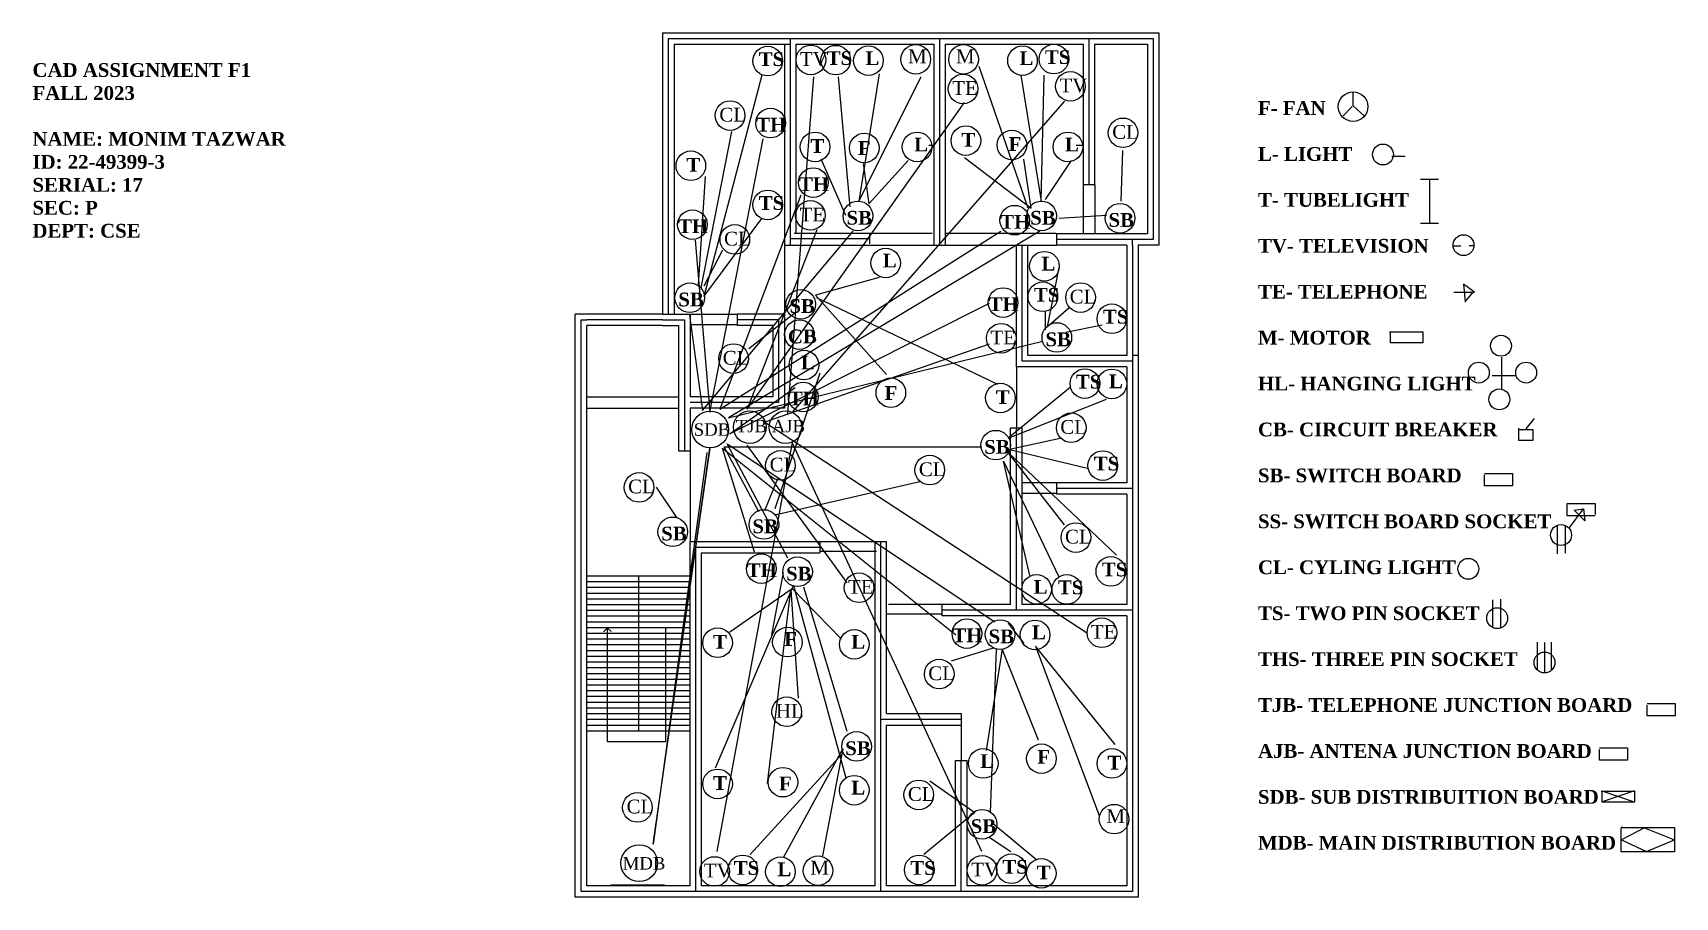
# Model space of a CAD drawing. Header units: inches. Extents: x -23324 to -21895, y 9677 to 10430.
import ezdxf

# ---------------------------------------------------------------- set-up
doc = ezdxf.new("R2010")
doc.units = ezdxf.units.IN
doc.header["$MEASUREMENT"] = 0

msp = doc.modelspace()

# ---------------------------------------------------------------- linework, layer by layer
for p, q in [((-22776.1, 10429.7), (-22752.1, 10429.7)), ((-22776.1, 10429.7), (-22776.1, 10184.7)), ((-22752.1, 10429.7), (-22670.1, 10429.7)), ((-22670.1, 10429.7), (-22540.1, 10429.7)), ((-22540.1, 10429.7), (-22410.1, 10429.7)), ((-22535.1, 10424.7), (-22535.1, 10244.7)), ((-22535.1, 10424.7), (-22535.1, 10244.7)), ((-22410.1, 10429.7), (-22344.1, 10429.7)), ((-22344.1, 10429.7), (-22344.1, 10419.7)), ((-22766.1, 10419.7), (-22766.1, 10184.7)), ((-22766.1, 10419.7), (-22752.1, 10419.7)), ((-22752.1, 10419.7), (-22670.1, 10419.7)), ((-22670.1, 10419.7), (-22670.1, 10244.7)), ((-22670.1, 10419.7), (-22665.1, 10419.7)), ((-22660.1, 10419.7), (-22660.1, 10255.3)), ((-22660.1, 10419.7), (-22540.1, 10419.7)), ((-22540.1, 10419.7), (-22540.1, 10244.7)), ((-22530.1, 10419.7), (-22410.1, 10419.7)), ((-22530.1, 10419.7), (-22530.1, 10244.7)), ((-22410.1, 10419.7), (-22410.1, 10297.7)), ((-22400.1, 10419.7), (-22354.1, 10419.7)), ((-22400.1, 10419.7), (-22400.1, 10297.7)), ((-22354.1, 10419.7), (-22354.1, 10254.7)), ((-22344.1, 10419.7), (-22344.1, 10244.7)), ((-22175.8, 10365.4), (-22183.8, 10357.4)), ((-22175, 10366.2), (-22175, 10377.4)), ((-22175, 10366.2), (-22165.4, 10357.4)), ((-22544.2, 10331.7), (-22539.4, 10331.7)), ((-22416, 10331.7), (-22409.6, 10331.7)), ((-22141.3, 10322.4), (-22129.7, 10322.4)), ((-22410.1, 10297.7), (-22400.1, 10297.7)), ((-22410.1, 10297.4), (-22410.1, 10254.6)), ((-22399.8, 10297.4), (-22399.8, 10254.6)), ((-22116.2, 10302.2), (-22100.8, 10302.2)), ((-22108.5, 10302.2), (-22108.5, 10263.8)), ((-22661.5, 10255.3), (-22596, 10255.3)), ((-22596, 10255.3), (-22596, 10245.8)), ((-22596, 10255.3), (-22541.4, 10255.3)), ((-22433.6, 10255), (-22530.2, 10255)), ((-22362.1, 10254.7), (-22433.1, 10254.7)), ((-22433.1, 10254.7), (-22433.1, 10244.7)), ((-22354.1, 10254.7), (-22362.1, 10254.7)), ((-22116.2, 10263.8), (-22100.8, 10263.8)), ((-22670.1, 10244.7), (-22660.1, 10244.7)), ((-22670.1, 10244.7), (-22670.1, 10184.7)), ((-22660.1, 10244.7), (-22468.1, 10244.7)), ((-22540.1, 10244.7), (-22530.1, 10244.7)), ((-22468.1, 10138.7), (-22468.1, 10244.7)), ((-22468.1, 10244.7), (-22458.1, 10244.7)), ((-22458.1, 10148.7), (-22458.1, 10244.7)), ((-22458.1, 10244.7), (-22433.1, 10244.7)), ((-22372.1, 10244.7), (-22433.1, 10244.7)), ((-22372.1, 10244.7), (-22372.1, 10148.7)), ((-22344.1, 10244.7), (-22362.1, 10244.7)), ((-22362.1, 10244.7), (-22362.1, 10138.7)), ((-22087.7, 10244.1), (-22081.2, 10244.1)), ((-22069.9, 10244.1), (-22074, 10244.1)), ((-22069.2, 10203.7), (-22079, 10210.7)), ((-22079, 10210.7), (-22077.6, 10195.3)), ((-22087.4, 10203.7), (-22069.2, 10203.7)), ((-22077.6, 10195.3), (-22070.6, 10203.7)), ((-22852.1, 10102.7), (-22852.1, 10184.7)), ((-22776.1, 10184.7), (-22852.1, 10184.7)), ((-22776.1, 10179.7), (-22842.1, 10179.7)), ((-22776.1, 10184.7), (-22752.1, 10184.7)), ((-22752.1, 10184.7), (-22752.1, 10112.7)), ((-22752.1, 10184.7), (-22752.1, 10112.7)), ((-22752.1, 10184.7), (-22711.1, 10184.7)), ((-22670.1, 10184.7), (-22711.1, 10184.7)), ((-22711.1, 10184.7), (-22711.1, 10174.7)), ((-22670.1, 10184.7), (-22670.1, 10102.7)), ((-22776.1, 10174.7), (-22842.1, 10174.7)), ((-22842.1, 10102.7), (-22842.1, 10174.7)), ((-22776.1, 10174.7), (-22762.1, 10174.7)), ((-22762.1, 10174.7), (-22762.1, 10065.7)), ((-22711.5, 10175.3), (-22752.1, 10175.3)), ((-22680.1, 10174.7), (-22711.1, 10174.7)), ((-22680.1, 10174.7), (-22680.1, 10112.7)), ((-22669.3, 10159.3), (-22669.6, 10171.6)), ((-22143.4, 10169.2), (-22114.4, 10169.2)), ((-22142.4, 10159.5), (-22142.4, 10169.2)), ((-22114.4, 10169.2), (-22114.4, 10159.5)), ((-22114.4, 10159.5), (-22142.4, 10159.5)), ((-22372.1, 10138.7), (-22468.1, 10138.7)), ((-22468.1, 10138.7), (-22468.1, 10085.7)), ((-22372.1, 10148.7), (-22458.1, 10148.7)), ((-22372.1, 10138.7), (-22372.1, 10037.7)), ((-22362.1, 10138.7), (-22362.1, 10032.7)), ((-22045.8, 10147.3), (-22045.8, 10119.9)), ((-22033.4, 10130.9), (-22054, 10130.9)), ((-22762.2, 10112.2), (-22841.6, 10112.2)), ((-22680.1, 10112.7), (-22752.1, 10112.7)), ((-22852.1, 9986.7), (-22852.1, 10102.7)), ((-22842.1, 9986.7), (-22842.1, 10102.7)), ((-22842.1, 10102.7), (-22761.9, 10102.7)), ((-22670.1, 10102.7), (-22752.1, 10102.7)), ((-22752.1, 10102.7), (-22752.1, 10065.7)), ((-22752.1, 10102.7), (-22752.1, 10065.7)), ((-22017.4, 10093.8), (-22024.6, 10084.7)), ((-22473.1, 9931.7), (-22473.1, 10085.7)), ((-22473.1, 10085.7), (-22463.1, 10085.7)), ((-22463.1, 9931.7), (-22463.1, 10085.7)), ((-22030.9, 10084.2), (-22018.5, 10084.2)), ((-22030.8, 10074.6), (-22030.8, 10085.2)), ((-22018.5, 10084.2), (-22018.5, 10074.6)), ((-22762.1, 10065.7), (-22752.1, 10065.7)), ((-22752.1, 10065.7), (-22752.1, 9986.7)), ((-22018.5, 10074.6), (-22030.8, 10074.6)), ((-22433.2, 10037.6), (-22463.1, 10037.6)), ((-22372.1, 10037.7), (-22433.1, 10037.7)), ((-22433.1, 10037.7), (-22433.1, 10027.7)), ((-22432.8, 10028.3), (-22463.1, 10028.3)), ((-22372.1, 10027.7), (-22433.1, 10027.7)), ((-22372.1, 10027.7), (-22372.1, 9931.7)), ((-22362.1, 10032.7), (-22362.1, 9926.7)), ((-21986.9, 9998.3), (-21974.4, 10014.9)), ((-21982.7, 10013.9), (-21974.4, 10014.9)), ((-21973.4, 10004.5), (-21982.7, 10013.9)), ((-21974.4, 10014.9), (-21973.4, 10004.5)), ((-21997.3, 10000.1), (-21997.3, 9975.8)), ((-21990.3, 10000.1), (-21990.3, 9976.3)), ((-22852.1, 9676.7), (-22852.1, 9986.7)), ((-22852.1, 9676.7), (-22852.1, 9986.7)), ((-22842.1, 9686.7), (-22842.1, 9986.7)), ((-22752.1, 9686.7), (-22752.1, 9986.7)), ((-22752.1, 9986.7), (-22639.1, 9986.7)), ((-22639.1, 9986.7), (-22639.1, 9976.7)), ((-22639.1, 9986.7), (-22591.1, 9986.7)), ((-22591.1, 9686.7), (-22591.1, 9986.7)), ((-22591.1, 9986.7), (-22581.1, 9986.7)), ((-22581.1, 9836.7), (-22581.1, 9986.7)), ((-22742.1, 9686.7), (-22742.1, 9976.7)), ((-22742.1, 9976.7), (-22639.1, 9976.7)), ((-22639.1, 9978.1), (-22589.8, 9978.1)), ((-22842.1, 9956.7), (-22752.1, 9956.7)), ((-22842.1, 9951.7), (-22752.1, 9951.7)), ((-22797.1, 9956.7), (-22797.1, 9821.7)), ((-22842.1, 9946.7), (-22752.1, 9946.7)), ((-22842.1, 9941.7), (-22752.1, 9941.7)), ((-22842.1, 9936.7), (-22752.1, 9936.7)), ((-22053.3, 9911.9), (-22053.3, 9935.7)), ((-22046.3, 9911.9), (-22046.3, 9936.2)), ((-22842.1, 9931.7), (-22752.1, 9931.7)), ((-22842.1, 9926.7), (-22752.1, 9926.7)), ((-22842.1, 9921.7), (-22752.1, 9921.7)), ((-22533.2, 9923.4), (-22581.6, 9923.4)), ((-22533.1, 9931.7), (-22579.4, 9931.7)), ((-22473.1, 9931.7), (-22533.1, 9931.7)), ((-22533.1, 9931.7), (-22533.1, 9921.7)), ((-22468.1, 9921.7), (-22533.1, 9921.7)), ((-22468.1, 9921.7), (-22533.1, 9921.7)), ((-22468.1, 9921.7), (-22533.1, 9921.7)), ((-22372.1, 9921.7), (-22468.1, 9921.7)), ((-22372.1, 9931.7), (-22463.1, 9931.7)), ((-22372.1, 9921.7), (-22372.1, 9830.7)), ((-22362.1, 9926.7), (-22362.1, 9830.7)), ((-22842.1, 9916.7), (-22752.1, 9916.7)), ((-22842.1, 9911.7), (-22752.1, 9911.7)), ((-22824.1, 9911.4), (-22827.4, 9908)), ((-22824.1, 9812.1), (-22824.1, 9911.7)), ((-22823.9, 9911.2), (-22820.9, 9908.2)), ((-22773.5, 9911.7), (-22773.5, 9812.1)), ((-22842.1, 9906.7), (-22752.1, 9906.7)), ((-22842.1, 9901.7), (-22752.1, 9901.7)), ((-22842.1, 9896.7), (-22752.1, 9896.7)), ((-22014.6, 9874.5), (-22014.6, 9898.8)), ((-22008.2, 9872.2), (-22008.2, 9898.7)), ((-22002.6, 9898.8), (-22002.6, 9874.5)), ((-22842.1, 9891.7), (-22752.1, 9891.7)), ((-22842.1, 9891.7), (-22752.1, 9891.7)), ((-22842.1, 9886.7), (-22752.1, 9886.7)), ((-22842.1, 9881.7), (-22752.1, 9881.7)), ((-22842.1, 9876.7), (-22752.1, 9876.7)), ((-22842.1, 9871.7), (-22752.1, 9871.7)), ((-22842.1, 9866.7), (-22752.1, 9866.7)), ((-22842.1, 9861.7), (-22752.1, 9861.7)), ((-22842.1, 9856.7), (-22752.1, 9856.7)), ((-22842.1, 9851.7), (-22752.1, 9851.7)), ((-22842.1, 9846.7), (-22752.1, 9846.7)), ((-22842.1, 9841.7), (-22752.1, 9841.7)), ((-22842.1, 9836.7), (-22752.1, 9836.7)), ((-22581.1, 9836.7), (-22516.1, 9836.7)), ((-22516.1, 9836.7), (-22516.1, 9826.7)), ((-22842.1, 9831.7), (-22752.1, 9831.7)), ((-22842.1, 9826.7), (-22752.1, 9826.7)), ((-22842.1, 9821.7), (-22752.1, 9821.7)), ((-22581.1, 9826.7), (-22516.1, 9826.7)), ((-22581.1, 9686.7), (-22581.1, 9826.7)), ((-22516.1, 9826.7), (-22516.1, 9795.7)), ((-22372.1, 9830.7), (-22372.1, 9686.7)), ((-22362.1, 9830.7), (-22362.1, 9676.7)), ((-22773.5, 9812.1), (-22824.1, 9812.1)), ((-22521.1, 9686.7), (-22521.1, 9795.7)), ((-22521.1, 9795.7), (-22511.1, 9795.7)), ((-22511.1, 9686.7), (-22511.1, 9795.7)), ((-21959.1, 9769.2), (-21930.1, 9769.2)), ((-21958.2, 9759.5), (-21958.2, 9769.2)), ((-21930, 9759.4), (-21958.2, 9769.1)), ((-21930, 9769.3), (-21957.4, 9760.1)), ((-21930.1, 9769.2), (-21930.1, 9759.5)), ((-21930.1, 9759.5), (-21958.2, 9759.5)), ((-21941.8, 9716.3), (-21941.8, 9736.2)), ((-21940.6, 9737.4), (-21941.7, 9737.4)), ((-21941.7, 9737.4), (-21941.7, 9737.4)), ((-21941.7, 9737.4), (-21941.7, 9736.5)), ((-21921.3, 9737.1), (-21941.5, 9726.8)), ((-21940.6, 9737.3), (-21895.1, 9737.3)), ((-21921.5, 9737.1), (-21895.1, 9726.8)), ((-21895.1, 9737.3), (-21895.1, 9716.3)), ((-21941.5, 9726.8), (-21919.5, 9716.6)), ((-21919.5, 9716.6), (-21895.1, 9726.6)), ((-21895.1, 9716.3), (-21941.8, 9716.3)), ((-22752.1, 9686.7), (-22842.1, 9686.7)), ((-22774.3, 9687.3), (-22821, 9687.3)), ((-22591.1, 9686.7), (-22742.1, 9686.7)), ((-22521.1, 9686.7), (-22581.1, 9686.7)), ((-22372.1, 9686.7), (-22511.1, 9686.7)), ((-22752.1, 9676.7), (-22852.1, 9676.7)), ((-22586.1, 9676.7), (-22752.1, 9676.7)), ((-22516.1, 9676.7), (-22586.1, 9676.7)), ((-22362.1, 9676.7), (-22516.1, 9676.7))]:
    msp.add_line(p, q)
at = {"color": 1}
for p, q in [((-22771.1, 10424.7), (-22771.1, 10184.7)), ((-22771.1, 10424.7), (-22752.1, 10424.7)), ((-22752.1, 10424.7), (-22670.1, 10424.7)), ((-22670.1, 10424.7), (-22540.1, 10424.7)), ((-22665.1, 10424.7), (-22665.1, 10244.7)), ((-22540.1, 10424.7), (-22410.1, 10424.7)), ((-22535.1, 10424.7), (-22535.1, 10244.7)), ((-22410.1, 10424.7), (-22349.1, 10424.7)), ((-22405.1, 10424.7), (-22405.1, 10297.7)), ((-22349.1, 10424.7), (-22349.1, 10249.7)), ((-22665, 10250.6), (-22596.2, 10250.6)), ((-22367.1, 10244.7), (-22367.1, 10250.2)), ((-22463.1, 10143.7), (-22463.1, 10244.7)), ((-22362.1, 10249.7), (-22433.1, 10249.7)), ((-22367.1, 10244.7), (-22367.1, 10138.7)), ((-22349.1, 10249.7), (-22362.1, 10249.7)), ((-22847.1, 10102.7), (-22847.1, 10179.7)), ((-22847.1, 10179.7), (-22842.1, 10179.7)), ((-22776.1, 10179.7), (-22842.1, 10179.7)), ((-22776.1, 10179.7), (-22757.1, 10179.7)), ((-22757.1, 10179.7), (-22757.1, 10065.7)), ((-22675.1, 10179.7), (-22711.1, 10179.7)), ((-22675.1, 10179.7), (-22675.1, 10107.7)), ((-22367.1, 10143.7), (-22463.1, 10143.7)), ((-22367.1, 10138.7), (-22367.1, 10032.7)), ((-22675.1, 10107.7), (-22752.1, 10107.7)), ((-22847.1, 9986.7), (-22847.1, 10102.7)), ((-22468.1, 9926.7), (-22468.1, 10085.7)), ((-22367.1, 10032.7), (-22433.1, 10032.7)), ((-22367.1, 10032.7), (-22367.1, 9926.7)), ((-22847.1, 9681.7), (-22847.1, 9986.7)), ((-22747.1, 9681.7), (-22747.1, 9981.7)), ((-22747.1, 9981.7), (-22639.1, 9981.7)), ((-22586.1, 9681.7), (-22586.1, 9986.7)), ((-22468.1, 9926.7), (-22533.1, 9926.7)), ((-22367.1, 9926.7), (-22468.1, 9926.7)), ((-22367.1, 9926.7), (-22367.1, 9830.7)), ((-22586.1, 9831.7), (-22516.1, 9831.7)), ((-22367.1, 9830.7), (-22367.1, 9681.7)), ((-22516.1, 9681.7), (-22516.1, 9795.7)), ((-22752.1, 9681.7), (-22847.1, 9681.7)), ((-22586.1, 9681.7), (-22752.1, 9681.7)), ((-22516.1, 9681.7), (-22586.1, 9681.7)), ((-22367.1, 9681.7), (-22516.1, 9681.7))]:
    msp.add_line(p, q, dxfattribs=at)
at = {"color": 6}
for p, q in [((-22587.6, 10394), (-22605.3, 10283.2)), ((-22457.8, 10276.9), (-22500.6, 10400.3)), ((-22689.7, 10392.8), (-22740.2, 10200.1)), ((-22612.8, 10278.2), (-22622.9, 10391.5)), ((-22605.3, 10283.2), (-22551.1, 10391.5)), ((-22464.1, 10392.8), (-22446.4, 10283.2)), ((-22446.4, 10283.2), (-22443.9, 10392.8)), ((-22716.2, 10343.7), (-22742.7, 10207.6)), ((-22375.8, 10327.3), (-22377.1, 10283.2)), ((-22616.6, 10270.6), (-22638.1, 10319.7)), ((-22601.5, 10316), (-22596.5, 10280.7)), ((-22596.5, 10280.7), (-22562.4, 10318.5)), ((-22513.3, 10321), (-22455.3, 10276.9)), ((-22455.3, 10276.9), (-22461.6, 10319.7)), ((-22442.7, 10284.5), (-22420, 10318.5)), ((-22738.9, 10304.6), (-22745.2, 10210.2)), ((-22740.2, 10200.1), (-22689.7, 10268.1)), ((-22389.7, 10270.6), (-22431.3, 10268.1)), ((-22723.8, 10240.4), (-22740.2, 10208.9)), ((-22431.3, 10225.3), (-22441.4, 10173.6)), ((-22587.6, 10216.5), (-22643.1, 10201.3)), ((-22643.1, 10201.3), (-22581.3, 10132.1)), ((-22484.3, 10123.3), (-22641.8, 10198.8)), ((-22701.1, 10154.7), (-22660.7, 10186.2)), ((-22442.7, 10171.1), (-22442.7, 10187.5)), ((-22441.4, 10173.6), (-22422.5, 10190)), ((-22393.5, 10174.9), (-22425, 10168.6)), ((-22639.3, 10133.3), (-22678.4, 10014.9)), ((-22421.2, 10120.7), (-22475.4, 10076.7)), ((-22475.4, 10076.7), (-22389.7, 10110.7)), ((-22475.4, 10066.6), (-22430, 10076.7)), ((-22406.1, 10050.2), (-22475.4, 10066.6)), ((-22456.5, 9957), (-22479.2, 10056.5)), ((-22479.2, 10056.5), (-22431.3, 9955.8)), ((-22426.3, 10001.1), (-22475.4, 10064.1)), ((-22475.4, 10064.1), (-22380.9, 9974.6)), ((-22687.2, 10013.7), (-22675.9, 10041.4)), ((-22678.4, 10009.9), (-22552.3, 10038.9)), ((-22060.6, 10045.9), (-22036.3, 10045.9)), ((-22060.6, 10035.2), (-22060.6, 10044.6)), ((-22036.3, 10045.9), (-22036.3, 10035.2)), ((-22781.8, 10033.8), (-22764.1, 10007.4)), ((-22036.3, 10035.2), (-22060.6, 10035.2)), ((-21988.7, 10008.9), (-21988.7, 10019.7)), ((-21988.7, 10019.7), (-21964.4, 10019.7)), ((-21964.4, 10008.9), (-21988.7, 10008.9)), ((-21964.4, 10019.7), (-21964.4, 10010.2)), ((-22680.9, 9905.4), (-22670.8, 9959.5)), ((-22730.1, 9789.5), (-22662, 9948.2)), ((-22717.5, 9907.9), (-22663.3, 9945.7)), ((-22684.7, 9775.7), (-22664.5, 9944.4)), ((-22664.5, 9944.4), (-22658.2, 9850)), ((-22663.3, 9945.7), (-22620.4, 9901.6)), ((-22662, 9948.2), (-22616.6, 9780.7)), ((-22615.4, 9821), (-22653.2, 9946.9)), ((-22475.4, 9915.5), (-22461.6, 9897.8)), ((-22524.6, 9882.7), (-22488, 9894)), ((-22480.5, 9892.8), (-22494.3, 9804.6)), ((-22490.6, 9750.5), (-22485.5, 9892.8)), ((-22449, 9813.4), (-22480.5, 9892.8)), ((-22382.1, 9809.7), (-22451.5, 9895.3)), ((-22451.5, 9895.3), (-22396, 9747.9)), ((-22619.1, 9802.1), (-22699.8, 9713.9)), ((-22670.8, 9711.4), (-22619.1, 9805.9)), ((-22619.1, 9805.9), (-22636.8, 9712.7)), ((-22543.5, 9778.2), (-22504.4, 9750.5)), ((-22504.4, 9750.5), (-22548.6, 9713.9)), ((-22450.2, 9708.9), (-22488, 9740.4)), ((-22491.8, 9729.1), (-22472.9, 9716.5))]:
    msp.add_line(p, q, dxfattribs=at)
at = {"color": 4}
for p, q in [((-22667.1, 10098.1), (-22644.4, 10391.5)), ((-22426.3, 10370.1), (-22663.3, 10099.3)), ((-22663.3, 10072.9), (-22728.8, 9716.5)), ((-22498.1, 9716.5), (-22663.3, 10072.9)), ((-21960.5, 9806.9), (-21936.2, 9806.9)), ((-21960.5, 9796.1), (-21960.5, 9805.5)), ((-21936.2, 9796.1), (-21960.5, 9796.1)), ((-21936.2, 9806.9), (-21936.2, 9796.1))]:
    msp.add_line(p, q, dxfattribs=at)
at = {"color": 2}
for p, q in [((-22702.4, 10101.9), (-22513.3, 10368.9)), ((-22641.8, 10258), (-22702.4, 10101.9)), ((-22491.8, 10158.5), (-22687.2, 10090.5)), ((-22687.2, 10090.5), (-22406.1, 9906.6)), ((-22615.4, 9950.7), (-22702.4, 10070.4)), ((-21919, 9845.4), (-21894.7, 9845.4)), ((-21919, 9834.6), (-21919, 9844.1)), ((-21894.7, 9845.4), (-21894.7, 9834.6)), ((-21894.7, 9834.6), (-21919, 9834.6))]:
    msp.add_line(p, q, dxfattribs=at)
at = {"color": 5}
for p, q in [((-22735.1, 10099.3), (-22688.5, 10337.4)), ((-22655.7, 10288.3), (-22726.3, 10101.9)), ((-22726.3, 10101.9), (-22481.7, 10256.8)), ((-22747.7, 10249.2), (-22735.1, 10099.3)), ((-22491.8, 10193.8), (-22717.5, 10080.4)), ((-22717.5, 10080.4), (-22660.7, 10120.7)), ((-22696, 9977.2), (-22723.8, 10067.8)), ((-22723.8, 10067.8), (-22520.8, 9905.4))]:
    msp.add_line(p, q, dxfattribs=at)
at = {"color": 3}
for p, q in [((-22741.4, 10100.6), (-22610.3, 10256.8)), ((-22447.7, 10256.8), (-22718.7, 10094.3)), ((-22752.8, 10183.7), (-22741.4, 10100.6)), ((-22718.7, 10094.3), (-22445.2, 10161)), ((-22692.3, 10012.4), (-22722.5, 10069.1)), ((-22722.5, 10069.1), (-22498.1, 10069.1)), ((-22667.1, 9972.1), (-22720, 10071.6)), ((-22720, 10071.6), (-22486.8, 9916.7))]:
    msp.add_line(p, q, dxfattribs=at)
at = {"color": 255}
msp.add_line((-22362.1, 10148.7), (-22367.1, 10148.7), dxfattribs=at)
at = {"color": 84}
for p, q in [((-22784.3, 9722.8), (-22735.1, 10067.8)), ((-22735.1, 10067.8), (-22784.3, 9725.3)), ((-22737.7, 10064.1), (-22784.3, 9722.8))]:
    msp.add_line(p, q, dxfattribs=at)
for centre, radius in [((-22684.6, 10405.1), 12.9), ((-22647, 10406.1), 12.9), ((-22625.4, 10405.9), 12.9), ((-22596.9, 10405.5), 12.9), ((-22555.7, 10406.6), 12.9), ((-22514.1, 10406.6), 12.9), ((-22462.8, 10405.5), 12.9), ((-22435.5, 10406.8), 12.9), ((-22514.5, 10380.8), 12.9), ((-22421.1, 10383.1), 12.9), ((-22717.3, 10357.6), 12.9), ((-22175, 10365.4), 12.9), ((-22682.1, 10351.1), 12.9), ((-22375.3, 10342.6), 12.9), ((-22643.4, 10330.3), 12.9), ((-22600.5, 10329.4), 12.9), ((-22554.5, 10330.3), 12.9), ((-22512.1, 10335.8), 12.9), ((-22472, 10332), 12.9), ((-22423.2, 10330.3), 12.9), ((-22751.5, 10313.9), 12.9), ((-22149, 10323.7), 9.09), ((-22644.9, 10299.2), 12.9), ((-22684.6, 10279.8), 12.9), ((-22647.4, 10270.7), 12.9), ((-22606, 10270.2), 12.9), ((-22469.6, 10266.5), 12.9), ((-22446.2, 10270.2), 12.9), ((-22377.9, 10268.2), 12.9), ((-22750.1, 10262.6), 12.9), ((-22713.2, 10249.7), 12.9), ((-22078.9, 10244.7), 9.09), ((-22581.9, 10229.2), 12.9), ((-22443.7, 10226.4), 12.9), ((-22752.4, 10198.9), 12.9), ((-22479.7, 10194.7), 12.9), ((-22445.1, 10199.8), 12.9), ((-22412.2, 10199.1), 12.9), ((-22655.8, 10193.2), 12.9), ((-22385, 10180.6), 12.9), ((-22657, 10166.8), 12.9), ((-22481.3, 10163.6), 12.9), ((-22432.9, 10164.3), 12.9), ((-22046.3, 10157.1), 9.09), ((-22714.3, 10145.9), 12.9), ((-22653, 10140.3), 12.9), ((-22408.5, 10124.1), 12.9), ((-22384.9, 10123.9), 12.9), ((-22065.6, 10133.7), 9.09), ((-22024.4, 10133.7), 9.09), ((-22653.7, 10112.5), 12.9), ((-22577.4, 10116.2), 12.9), ((-22482, 10111.6), 12.9), ((-22047.7, 10110.4), 9.09), ((-22734.6, 10084.2), 16), ((-22700.2, 10086.1), 14.2), ((-22669, 10086.1), 14.2), ((-22420.4, 10085.7), 12.9), ((-22486.1, 10070.5), 12.9), ((-22673.5, 10052.9), 12.9), ((-22392.9, 10052.7), 12.9), ((-22543.5, 10048.8), 12.9), ((-22796.6, 10033.7), 12.9), ((-22767.3, 9995), 12.9), ((-22687.9, 10001.4), 12.9), ((-22416.3, 9990), 12.9), ((-21994, 9992.2), 9.09), ((-22690.2, 9962.9), 12.9), ((-22658.6, 9960.2), 12.9), ((-22385.9, 9960.5), 12.9), ((-22074.7, 9962.8), 9.09), ((-22605.1, 9946.3), 12.9), ((-22450.5, 9944.9), 12.9), ((-22424.2, 9944.8), 12.9), ((-22049.6, 9919.8), 9.09), ((-22728.2, 9898.4), 12.9), ((-22667.4, 9898.9), 12.9), ((-22609.2, 9897), 12.9), ((-22511.2, 9906.3), 12.9), ((-22482.3, 9905.5), 12.9), ((-22451.9, 9905.2), 12.9), ((-22393.7, 9907.1), 12.9), ((-22535.3, 9871.1), 12.9), ((-22008.4, 9881.2), 9.09), ((-22668, 9838.3), 12.9), ((-22607.2, 9808.1), 12.9), ((-22446.3, 9797.4), 12.9), ((-22497, 9793.2), 12.9), ((-22384.9, 9793.2), 12.9), ((-22728.2, 9775.4), 12.9), ((-22671.3, 9776.9), 12.9), ((-22609.2, 9769.9), 12.9), ((-22553.1, 9765.8), 12.9), ((-22798, 9754.9), 12.9), ((-22498, 9740.2), 12.9), ((-22383.1, 9744.7), 12.9), ((-22796.4, 9706.3), 16), ((-22730.8, 9699.1), 12.9), ((-22706.3, 9700.5), 12.9), ((-22673.5, 9698.9), 12.9), ((-22640.8, 9699.8), 12.9), ((-22552.7, 9700.5), 12.9), ((-22498, 9700.1), 12.9), ((-22472.5, 9701.5), 12.9), ((-22446.4, 9697.5), 12.9)]:
    msp.add_circle(centre, radius)

# ---------------------------------------------------------------- texts
at = {"attachment_point": 1}
for s, insert, char_height in [('{\\fTimes New Roman|b1|i0|c0|p18;TS}', (-22692.4, 10412.8), 12), ('{\\fTimes New Roman|b0|i0|c0|p18;TV}', (-22656.5, 10412.9), 12), ('{\\fTimes New Roman|b1|i0|c0|p18;TS}', (-22633.2, 10413.7), 12), ('{\\fTimes New Roman|b1|i0|c0|p18;L}', (-22599.5, 10413.6), 12), ('{\\fTimes New Roman|b0|i0|c0|p18;M}', (-22562.4, 10415.2), 12), ('{\\fTimes New Roman|b0|i0|c0|p18;M}', (-22520.7, 10415.2), 12), ('{\\fTimes New Roman|b1|i0|c0|p18;L}', (-22465.4, 10413.6), 12), ('{\\fTimes New Roman|b1|i0|c0|p18;TS}', (-22443.3, 10414.6), 12), ('{\\fTimes New Roman|b1|i0|c0|p18;CAD ASSIGNMENT F1\\PFALL 2023\\P\\PNAME: MONIM TAZWAR\\PID: 22-49399-3\\PSERIAL: 17\\PSEC: P\\PDEPT: CSE}', (-23324.6, 10403.3), 12), ('{\\fTimes New Roman|b0|i0|c0|p18;TE}', (-22524, 10387.6), 12), ('{\\fTimes New Roman|b0|i0|c0|p18;TV}', (-22430.6, 10389.9), 12), ('{\\fTimes New Roman|b0|i0|c0|p18;CL}', (-22726.7, 10364.4), 12), ('{\\fTimes New Roman|b1|i0|c0|p18;F- FAN\\P\\PL- LIGHT\\P\\PT- TUBELIGHT\\P\\PTV- TELEVISION\\P\\PTE- TELEPHONE \\P\\PM- MOTOR\\P\\PHL- HANGING LIGHT\\P\\PCB- CIRCUIT BREAKER\\P\\PSB- SWITCH BOARD\\P\\PSS- SWITCH BOARD SOCKET\\P\\PCL- CYLING LIGHT\\P\\PTS- TWO PIN SOCKET\\P\\PTHS- THREE PIN SOCKET \\P\\PTJB- TELEPHONE JUNCTION BOARD\\P\\PAJB- ANTENA JUNCTION BOARD\\P\\PSDB- SUB DISTRIBUITION BOARD\\P\\PMDB- MAIN DISTRIBUTION BOARD}', (-22257.8, 10370.2), 12), ('{\\fTimes New Roman|b1|i0|c0|p18;TH}', (-22694.6, 10355.7), 12), ('{\\fTimes New Roman|b1|i0|c0|p18;T}', (-22647.4, 10337.1), 12), ('{\\fTimes New Roman|b1|i0|c0|p18;L}', (-22557.1, 10338.4), 12), ('{\\fTimes New Roman|b1|i0|c0|p18;T}', (-22516, 10342.5), 12), ('{\\fTimes New Roman|b1|i0|c0|p18;F}', (-22474.9, 10338.9), 12), ('{\\fTimes New Roman|b1|i0|c0|p18;L}', (-22425.8, 10338.4), 12), ('{\\fTimes New Roman|b0|i0|c0|p18;CL}', (-22384.7, 10349.4), 12), ('{\\fTimes New Roman|b1|i0|c0|p18;F}', (-22606, 10335.4), 12), ('{\\fTimes New Roman|b1|i0|c0|p18;T}', (-22755.4, 10320.7), 12), ('{\\fTimes New Roman|b1|i0|c0|p18;TH}', (-22657.4, 10303.8), 12), ('{\\fTimes New Roman|b1|i0|c0|p18;TS}', (-22692.4, 10287.5), 12), ('{\\fTimes New Roman|b1|i0|c0|p18;TH}', (-22762.6, 10267.2), 12), ('{\\fTimes New Roman|b0|i0|c0|p18;TE}', (-22656.8, 10277.4), 12), ('{\\fTimes New Roman|b1|i0|c0|p18;SB}', (-22616, 10274.6), 12), ('{\\fTimes New Roman|b1|i0|c0|p18;TH}', (-22482.2, 10271), 12), ('{\\fTimes New Roman|b1|i0|c0|p18;SB}', (-22456.1, 10274.6), 12), ('{\\fTimes New Roman|b1|i0|c0|p18;SB}', (-22387.9, 10272.7), 12), ('{\\fTimes New Roman|b0|i0|c0|p18;CL}', (-22722.6, 10256.4), 12), ('{\\fTimes New Roman|b1|i0|c0|p18;L}', (-22584.4, 10237.3), 12), ('{\\fTimes New Roman|b1|i0|c0|p18;L}', (-22446.3, 10234.6), 12), ('{\\fTimes New Roman|b1|i0|c0|p18;TS}', (-22452.9, 10207.5), 12), ('{\\fTimes New Roman|b1|i0|c0|p18;SB}', (-22762.4, 10203.4), 12), ('{\\fTimes New Roman|b1|i0|c0|p18;SB}', (-22665.7, 10197.7), 12), ('{\\fTimes New Roman|b1|i0|c0|p18;TH}', (-22492.2, 10199.3), 12), ('{\\fTimes New Roman|b0|i0|c0|p18;CL}', (-22421.7, 10205.9), 12), ('{\\fTimes New Roman|b1|i0|c0|p18;TS}', (-22392.8, 10188.4), 12), ('{\\fTimes New Roman|b1|i0|c0|p18;CB}', (-22667, 10171.2), 12), ('{\\fTimes New Roman|b0|i0|c0|p18;TE}', (-22490.7, 10170.3), 12), ('{\\fTimes New Roman|b1|i0|c0|p18;SB}', (-22442.8, 10168.7), 12), ('{\\fTimes New Roman|b0|i0|c0|p18;CL}', (-22723.7, 10152.6), 12), ('{\\fTimes New Roman|b1|i0|c0|p18;L}', (-22655.6, 10148.5), 12), ('{\\fTimes New Roman|b1|i0|c0|p18;F}', (-22582.8, 10121.9), 12), ('{\\fTimes New Roman|b1|i0|c0|p18;TS}', (-22416.3, 10131.8), 12), ('{\\fTimes New Roman|b1|i0|c0|p18;L}', (-22387.5, 10132.1), 12), ('{\\fTimes New Roman|b1|i0|c0|p18;TH}', (-22666.2, 10117.1), 12), ('{\\fTimes New Roman|b1|i0|c0|p18;T}', (-22486, 10118.4), 12), ('{\\fTimes New Roman|b0|i0|c0|p18;SDB}', (-22749, 10089.5), 10.8), ('{\\fTimes New Roman|b0|i0|c0|p18;TJB}', (-22712.4, 10092.5), 10.8), ('{\\fTimes New Roman|b0|i0|c0|p18;AJB}', (-22681.1, 10092.5), 10.8), ('{\\fTimes New Roman|b0|i0|c0|p18;CL}', (-22429.9, 10092.4), 12), ('{\\fTimes New Roman|b1|i0|c0|p18;SB}', (-22496.1, 10075), 12), ('{\\fTimes New Roman|b0|i0|c0|p18;CL}', (-22682.9, 10059.6), 12), ('{\\fTimes New Roman|b0|i0|c0|p18;CL}', (-22553, 10055.5), 12), ('{\\fTimes New Roman|b1|i0|c0|p18;TS}', (-22400.7, 10060.5), 12), ('{\\fTimes New Roman|b0|i0|c0|p18;CL}', (-22806.1, 10040.5), 12), ('{\\fTimes New Roman|b1|i0|c0|p18;SB}', (-22777.3, 9999.5), 12), ('{\\fTimes New Roman|b1|i0|c0|p18;SB}', (-22697.9, 10005.8), 12), ('{\\fTimes New Roman|b0|i0|c0|p18;CL}', (-22425.8, 9996.8), 12), ('{\\fTimes New Roman|b1|i0|c0|p18;TH}', (-22702.8, 9967.5), 12), ('{\\fTimes New Roman|b1|i0|c0|p18;SB}', (-22668.6, 9964.6), 12), ('{\\fTimes New Roman|b1|i0|c0|p18;TS}', (-22393.7, 9968.2), 12), ('{\\fTimes New Roman|b0|i0|c0|p18;TE}', (-22614.6, 9953.1), 12), ('{\\fTimes New Roman|b1|i0|c0|p18;L}', (-22453.1, 9953), 12), ('{\\fTimes New Roman|b1|i0|c0|p18;TS}', (-22432, 9952.6), 12), ('{\\fTimes New Roman|b1|i0|c0|p18;F}', (-22670.1, 9907.6), 12), ('{\\fTimes New Roman|b1|i0|c0|p18;TH}', (-22523.8, 9910.8), 12), ('{\\fTimes New Roman|b1|i0|c0|p18;SB}', (-22492.3, 9909.9), 12), ('{\\fTimes New Roman|b1|i0|c0|p18;L}', (-22454.5, 9913.4), 12), ('{\\fTimes New Roman|b0|i0|c0|p18;TE}', (-22403.2, 9913.9), 12), ('{\\fTimes New Roman|b1|i0|c0|p18;T}', (-22732.2, 9905.2), 12), ('{\\fTimes New Roman|b1|i0|c0|p18;L}', (-22611.8, 9905.2), 12), ('{\\fTimes New Roman|b0|i0|c0|p18;CL}', (-22544.8, 9877.8), 12), ('{\\fTimes New Roman|b0|i0|c0|p18;HL}', (-22677.5, 9845), 12), ('{\\fTimes New Roman|b1|i0|c0|p18;SB}', (-22617.1, 9812.5), 12), ('{\\fTimes New Roman|b1|i0|c0|p18;L}', (-22499.6, 9801.3), 12), ('{\\fTimes New Roman|b1|i0|c0|p18;F}', (-22449.9, 9805), 12), ('{\\fTimes New Roman|b1|i0|c0|p18;T}', (-22388.8, 9799.9), 12), ('{\\fTimes New Roman|b1|i0|c0|p18;T}', (-22732.2, 9782.2), 12), ('{\\fTimes New Roman|b1|i0|c0|p18;F}', (-22674.7, 9781.8), 12), ('{\\fTimes New Roman|b1|i0|c0|p18;L}', (-22611.8, 9778.1), 12), ('{\\fTimes New Roman|b0|i0|c0|p18;CL}', (-22562.6, 9772.6), 12), ('{\\fTimes New Roman|b0|i0|c0|p18;CL}', (-22807.4, 9761.7), 12), ('{\\fTimes New Roman|b0|i0|c0|p18;M}', (-22389.8, 9753.3), 12), ('{\\fTimes New Roman|b1|i0|c0|p18;SB}', (-22507.9, 9744.6), 12), ('{\\fTimes New Roman|b0|i0|c0|p18;MDB}', (-22810.8, 9711.6), 10.8), ('{\\fTimes New Roman|b1|i0|c0|p18;TS}', (-22714.1, 9708.2), 12), ('{\\fTimes New Roman|b1|i0|c0|p18;L}', (-22676.1, 9707), 12), ('{\\fTimes New Roman|b0|i0|c0|p18;M}', (-22647.4, 9708.4), 12), ('{\\fTimes New Roman|b1|i0|c0|p18;TS}', (-22560.5, 9708.2), 12), ('{\\fTimes New Roman|b1|i0|c0|p18;TS}', (-22480.3, 9709.2), 12), ('{\\fTimes New Roman|b0|i0|c0|p18;TV}', (-22740.2, 9705.9), 12), ('{\\fTimes New Roman|b0|i0|c0|p18;TV}', (-22507.4, 9706.8), 12), ('{\\fTimes New Roman|b1|i0|c0|p18;T}', (-22450.4, 9704.3), 12)]:
    msp.add_mtext(s, dxfattribs=dict(at, insert=insert, char_height=char_height))

doc.saveas('drawing.dxf')
